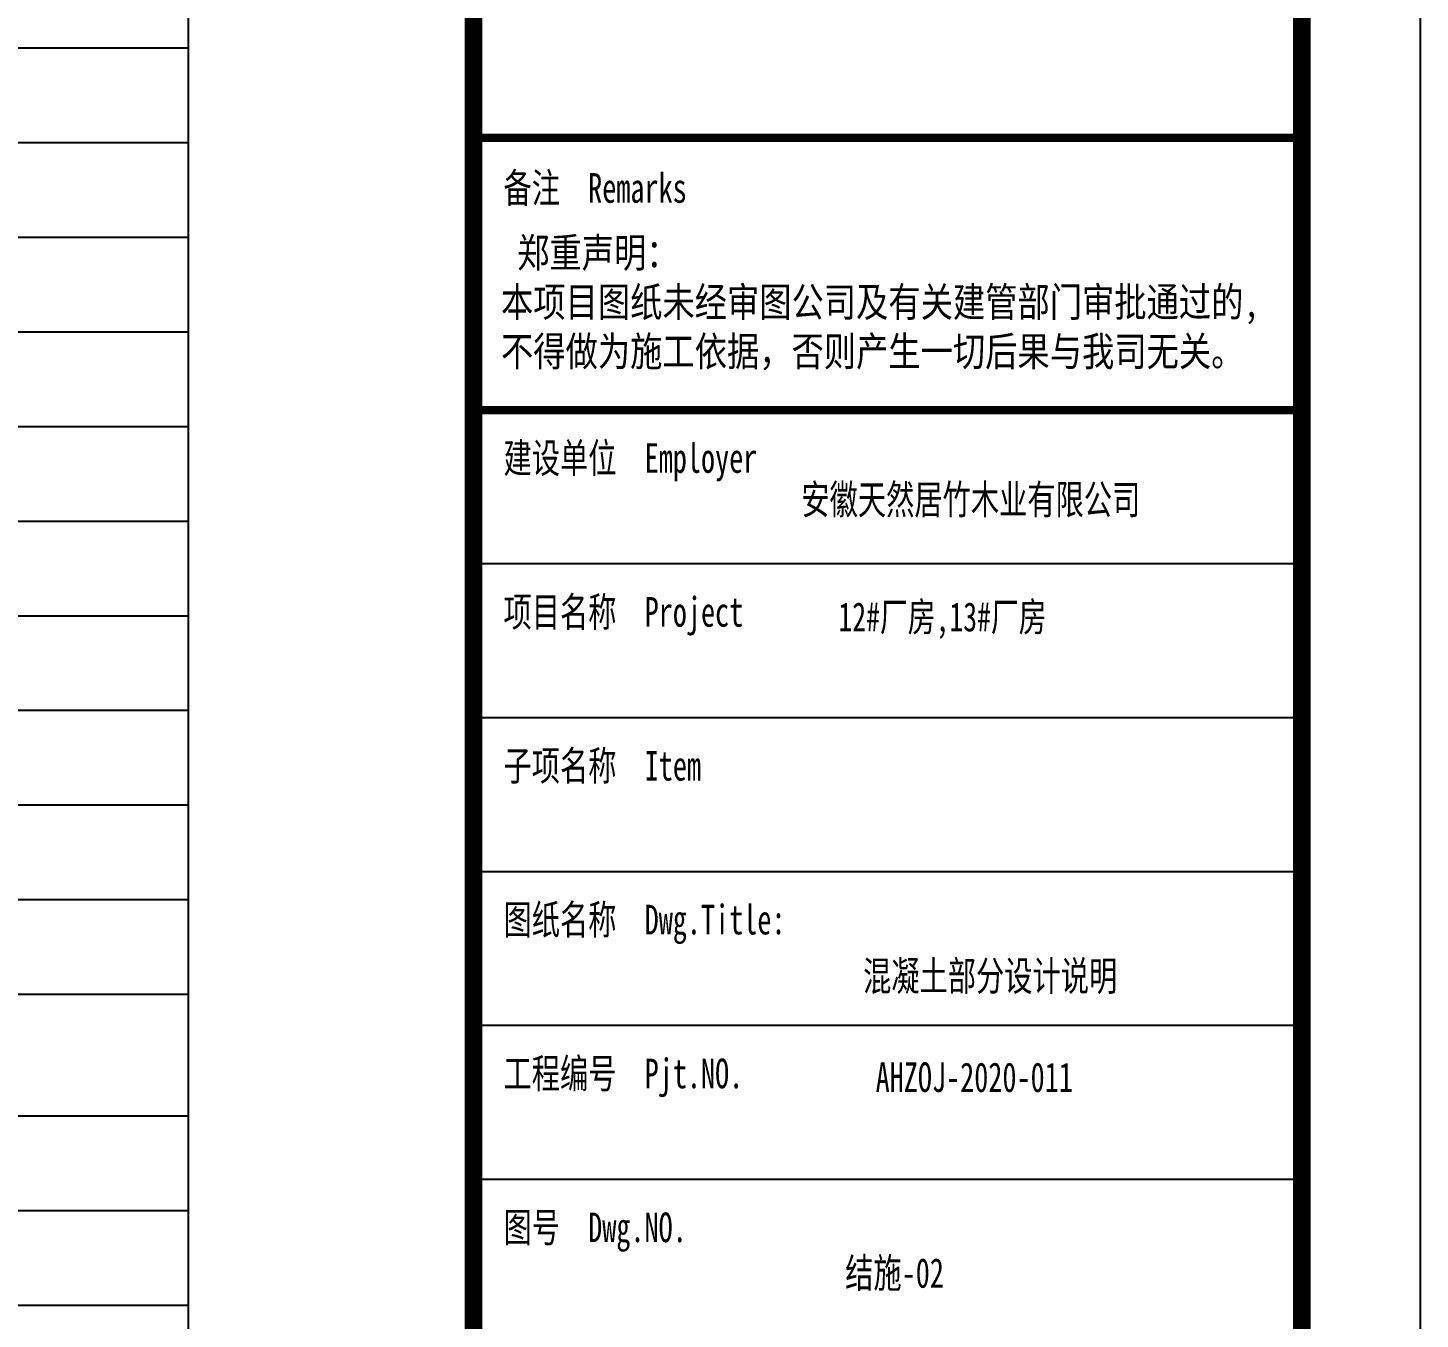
# Model space of a CAD drawing. Extents: x 180850 to 1399066, y 113487 to 334416.
# Drawn here: x 294374 to 302694, y 147426 to 155140 of the extents above; entities that cross this region are included whole.
import ezdxf
from ezdxf.enums import TextEntityAlignment as Align

# ---------------------------------------------------------------- set-up
doc = ezdxf.new("R2010")
doc.units = 0
doc.header["$LTSCALE"] = 1000
doc.layers.add('PUB_TITLE', color=4, linetype='Continuous')
doc.layers.add('TK', color=4, linetype='Continuous')
doc.styles.add('_gyy_title_ST', font='', dxfattribs={"width": 0.8})
doc.styles.get('_gyy_title_ST').set_extended_font_data('SimSun')

msp = doc.modelspace()

# ---------------------------------------------------------------- linework, layer by layer
at = {"layer": 'PUB_TITLE'}
for p, q in [((301986.93, 154482.98), (297037.44, 154482.98)), ((301986.93, 151937.53), (297037.44, 151937.53)), ((301986.93, 151018.34), (297037.44, 151018.34)), ((301986.93, 150099.15), (297037.44, 150099.15)), ((301986.93, 149179.95), (297037.44, 149179.95)), ((301986.93, 148260.76), (297037.44, 148260.76))]:
    msp.add_line(p, q, dxfattribs=at)
msp.add_lwpolyline([(243229.36, 178381.97), (302694, 178381.97), (302694, 136381.97), (243229.36, 136381.97)], close=True, dxfattribs=at)
at = {"layer": 'PUB_TITLE', "const_width": 106.06}
for points in [[(244997.04, 137089.05), (244997.04, 177674.9), (301986.93, 177674.9), (301986.93, 137089.05)], [(297037.44, 177674.9), (301986.93, 177674.9), (301986.93, 137089.05), (297037.44, 137089.05)]]:
    msp.add_lwpolyline(points, close=True, dxfattribs=at)
at = {"layer": 'PUB_TITLE', "const_width": 49.49}
for points in [[(297037.44, 154482.98), (301986.93, 154482.98)], [(297037.44, 152856.72), (301986.93, 152856.72)]]:
    msp.add_lwpolyline(points, dxfattribs=at)
at = {"layer": 'TK'}
for p, q in [((295332.24, 173680.07), (295332.24, 139348.04)), ((279505.83, 155019.85), (295332.24, 155019.85)), ((280205.36, 154454.58), (295332.24, 154454.58)), ((280205.36, 153889.32), (295332.24, 153889.32)), ((280205.36, 153324.05), (295332.24, 153324.05)), ((280205.36, 152758.78), (295332.24, 152758.78)), ((280205.36, 152193.51), (295332.24, 152193.51)), ((280205.36, 151628.24), (295332.24, 151628.24)), ((280205.36, 151062.98), (295332.24, 151062.98)), ((280205.36, 150497.71), (295332.24, 150497.71)), ((280205.36, 149932.44), (295332.24, 149932.44)), ((280205.36, 149367.17), (295332.24, 149367.17)), ((280205.36, 148640.9), (295332.24, 148640.9)), ((280205.36, 148075.63), (295332.24, 148075.63)), ((280205.36, 147510.36), (295332.24, 147510.36))]:
    msp.add_line(p, q, dxfattribs=at)

# ---------------------------------------------------------------- texts
at = {"layer": 'PUB_TITLE', "style": '_gyy_title_ST', "width": 0.7}
for s, height, p in [('备注  Remarks', 176.7675, (297216.36, 154095.33)), ('建设单位  Employer', 176.7675, (297216.36, 152481.97)), ('项目名称  Project', 176.7675, (297216.36, 151562.78)), ('子项名称  Item', 176.767, (297216.36, 150643.59)), ('图纸名称  Dwg.Title:', 176.7675, (297216.36, 149724.4)), ('工程编号  Pjt.NO.', 176.7675, (297216.36, 148805.21)), ('图号  Dwg.NO.', 176.7675, (297216.36, 147886.01))]:
    msp.add_text(s, height=height, dxfattribs=at).set_placement(p)
at = {"layer": 'PUB_TITLE', "color": 2, "style": '_gyy_title_ST', "width": 0.7}
for s, height, p in [('安徽天然居竹木业有限公司', 176.7675, (300009.17, 152326.48)), ('12#厂房,13#厂房', 173.8624, (299839.35, 151611.78))]:
    msp.add_text(s, height=height, dxfattribs=at).set_placement(p, align=Align.MIDDLE)
at = {"layer": 'PUB_TITLE', "color": 6, "style": '_gyy_title_ST', "width": 0.7}
msp.add_text('混凝土部分设计说明', height=176.767, dxfattribs=at).set_placement((300124.35, 149479.1), align=Align.MIDDLE)
at = {"layer": 'PUB_TITLE', "color": 2, "style": '_gyy_title_ST', "width": 0.7}
msp.add_text('AHZOJ-2020-011', height=176.7675, dxfattribs=at).set_placement((300029.4, 148782.96), align=Align.CENTER)
at = {"layer": 'PUB_TITLE', "color": 6, "style": '_gyy_title_ST', "width": 0.7}
msp.add_text('结施-02', height=176.767, dxfattribs=at).set_placement((299553.02, 147613.62), align=Align.CENTER)
at = {"layer": 'PUB_TITLE', "insert": (297201.58, 153885.22), "char_height": 176.7675, "width": 5656.5654, "attachment_point": 1, "style": '_gyy_title_ST'}
msp.add_mtext(' 郑重声明：\\P本项目图纸未经审图公司及有关建管部门审批通过的,\\P不得做为施工依据，否则产生一切后果与我司无关。', dxfattribs=at)

doc.saveas('drawing.dxf')
